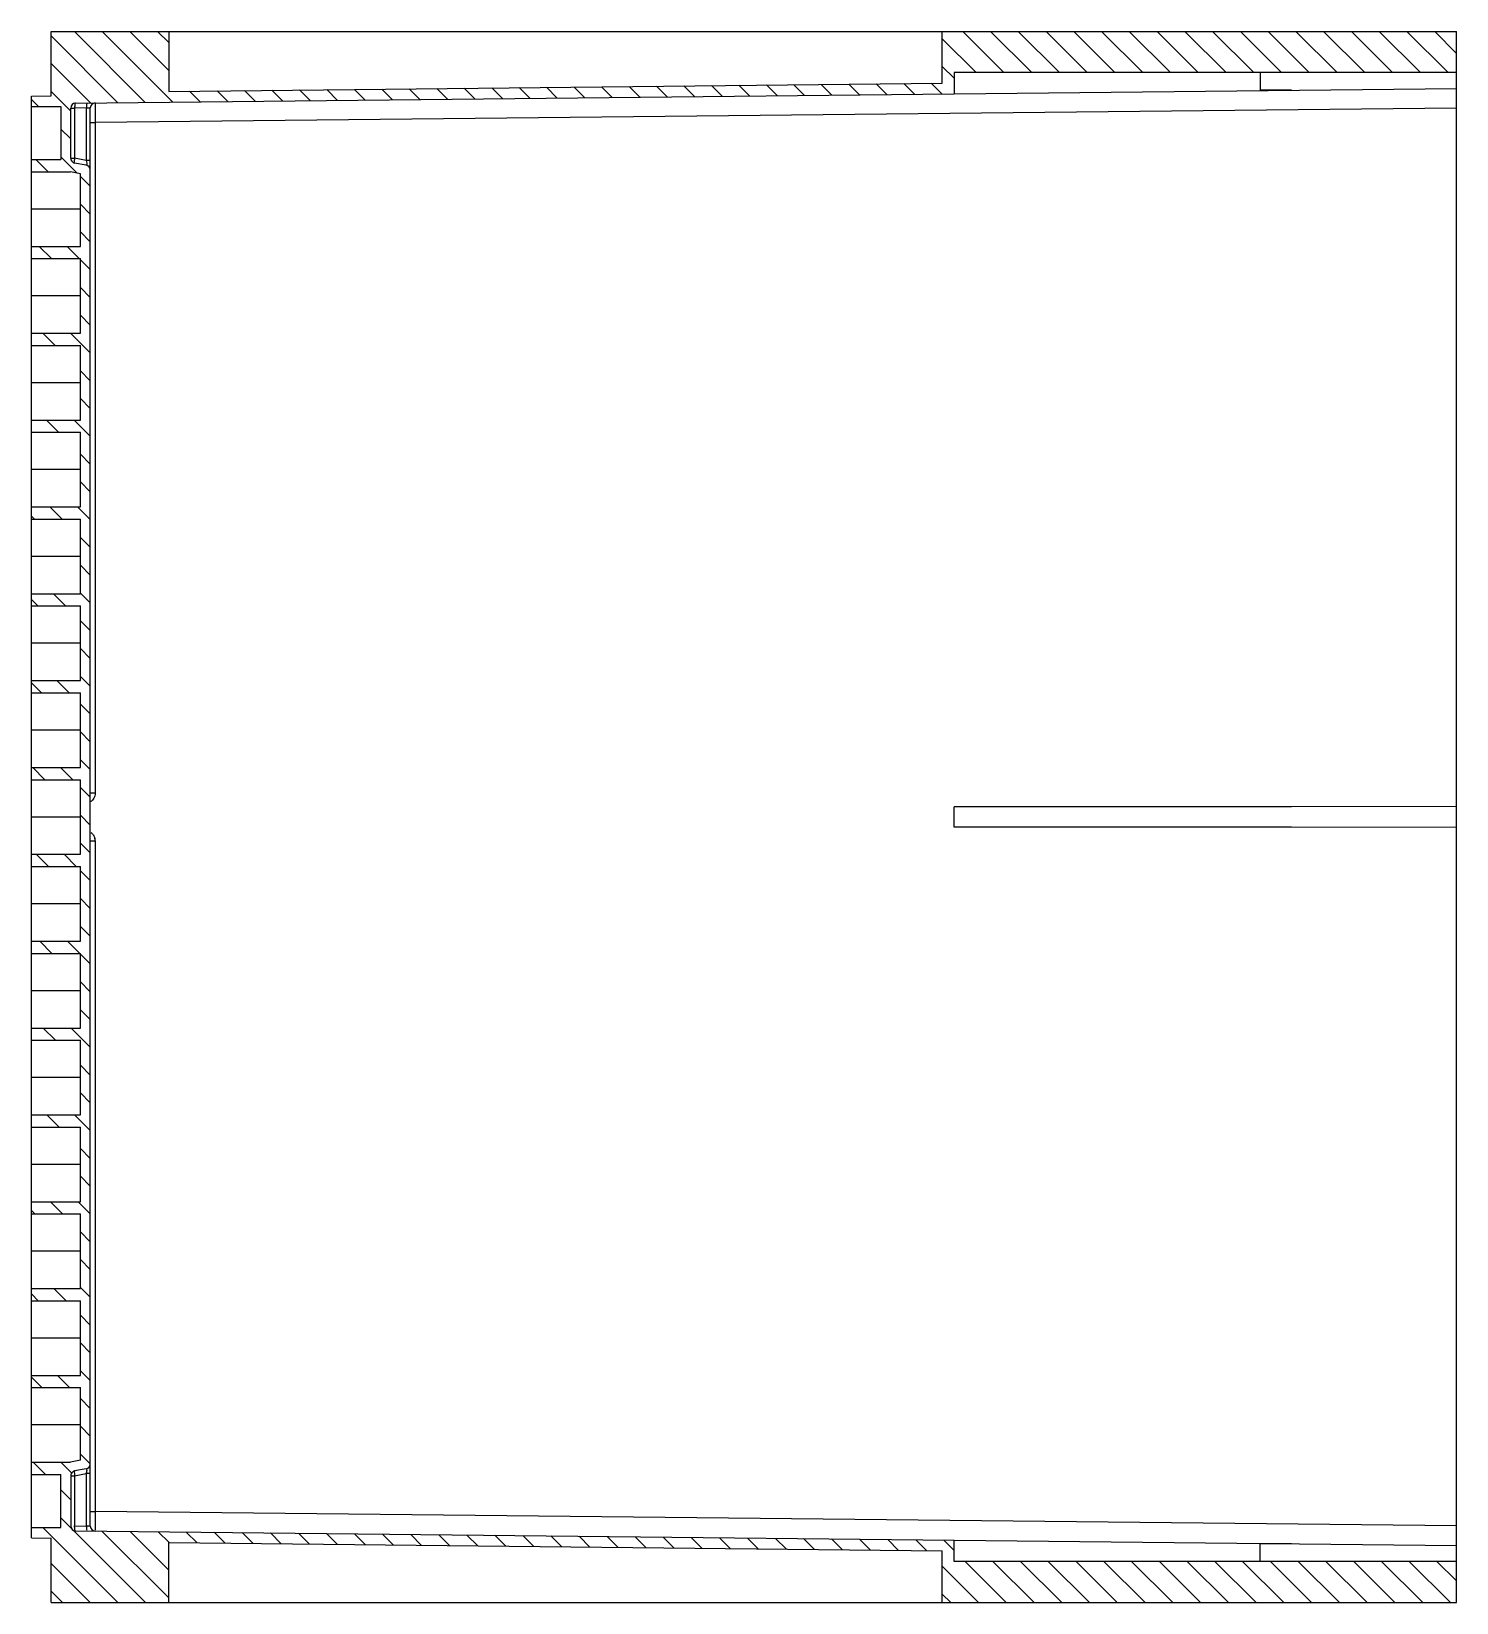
# Model space of a CAD drawing. Header units: millimetres. Extents: x 755 to 4153, y -2461 to -370.
# Drawn here: x 2140.3 to 2503.3, y -1553.9 to -1153.9 of the extents above; entities that cross this region are included whole.
import ezdxf

# ---------------------------------------------------------------- set-up
doc = ezdxf.new("R2010")
doc.units = ezdxf.units.MM

msp = doc.modelspace()

# ---------------------------------------------------------------- hatches: boundary and pattern name
at = {"linetype": 'Continuous'}
h = msp.add_hatch(dxfattribs=at)
h.set_pattern_fill('B', color=2, scale=5, angle=-45.00000000000001, style=0, pattern_type=0)
h.set_pattern_definition([(315, (2076.105291625258, -1630.365939182819), (3.5355339059, 3.535533905899999), [])])
edge = h.paths.add_edge_path()
edge.add_line((2175.284811653159, -1538.671894536718), (2372.284811653159, -1540.778964278918))
edge.add_line((2175.284811653159, -1553.929954883319), (2175.284811653159, -1538.671894536718))
edge.add_line((2145.284811653159, -1553.929954883319), (2175.284811653159, -1553.929954883319))
edge.add_line((2145.284811653159, -1553.929954883319), (2145.284811653159, -1537.495181980119))
edge.add_line((2140.284811653159, -1537.421000044719), (2145.284811653159, -1537.495181980119))
edge.add_line((2140.284811653159, -1537.421000044719), (2140.284811653159, -1534.806454883319))
edge.add_line((2140.284811653159, -1534.806454883319), (2147.784811653159, -1534.806454883319))
edge.add_line((2147.784811653159, -1534.806454883319), (2147.784811653159, -1521.318805163419))
edge.add_line((2140.284811653159, -1521.318805163419), (2147.784811653159, -1521.318805163419))
edge.add_line((2140.284811653159, -1521.318805163419), (2140.284811653159, -1518.207535326119))
edge.add_line((2140.284811653159, -1518.207535326119), (2150.209775715959, -1518.207535326119))
edge.add_line((2152.784811653159, -1517.706999044619), (2150.209775715959, -1518.207535326119))
edge.add_line((2152.784811653159, -1517.706999044619), (2152.784811653159, -1499.207733376219))
edge.add_line((2140.284811653159, -1499.207733376219), (2152.784811653159, -1499.207733376219))
edge.add_line((2140.284811653159, -1499.207733376219), (2140.284811653159, -1496.096463539019))
edge.add_line((2140.284811653159, -1496.096463539019), (2152.784811653159, -1496.096463539019))
edge.add_line((2152.784811653159, -1496.096463539019), (2152.784811653159, -1477.096661589019))
edge.add_line((2140.284811653159, -1477.096661589018), (2152.784811653159, -1477.096661589018))
edge.add_line((2140.284811653159, -1477.096661589018), (2140.284811653159, -1473.985391751818))
edge.add_line((2140.284811653159, -1473.985391751818), (2152.784811653159, -1473.985391751818))
edge.add_line((2152.784811653159, -1473.985391751818), (2152.784811653159, -1454.985589801919))
edge.add_line((2140.284811653159, -1454.985589801919), (2152.784811653159, -1454.985589801919))
edge.add_line((2140.284811653159, -1454.985589801919), (2140.284811653159, -1451.874319964719))
edge.add_line((2140.284811653159, -1451.874319964719), (2152.784811653159, -1451.874319964719))
edge.add_line((2152.784811653159, -1451.874319964719), (2152.784811653159, -1432.874518014719))
edge.add_line((2140.284811653159, -1432.874164099118), (2152.784811653159, -1432.874164099118))
edge.add_line((2140.284811653159, -1432.874164099118), (2140.284811653159, -1429.763248177518))
edge.add_line((2140.284811653159, -1429.763248177519), (2152.784811653159, -1429.763248177519))
edge.add_line((2152.784811653159, -1429.762894261919), (2152.784811653159, -1410.763446227618))
edge.add_line((2140.284811653159, -1410.763092312019), (2152.784811653159, -1410.763092312019))
edge.add_line((2140.284811653159, -1410.763092312019), (2140.284811653159, -1407.652176390418))
edge.add_line((2140.284811653159, -1407.652176390419), (2152.784811653159, -1407.652176390419))
edge.add_line((2152.784811653159, -1407.651822474819), (2152.784811653159, -1388.652374440418))
edge.add_line((2140.284811653159, -1388.652020524819), (2152.784811653159, -1388.652020524819))
edge.add_line((2140.284811653159, -1388.652020524819), (2140.284811653159, -1385.541104603219))
edge.add_line((2140.284811653159, -1385.541104603219), (2152.784811653159, -1385.541104603219))
edge.add_line((2152.784811653159, -1385.540750687619), (2152.784811653159, -1366.541302653319))
edge.add_line((2140.284811653159, -1366.540948737719), (2152.784811653159, -1366.540948737719))
edge.add_line((2140.284811653159, -1366.540948737719), (2140.284811653159, -1363.430032816119))
edge.add_line((2140.284811653159, -1363.430032816119), (2152.784811653159, -1363.430032816119))
edge.add_line((2152.784811653159, -1363.429678900419), (2152.784811653159, -1344.430230866119))
edge.add_line((2140.284811653159, -1344.429876950519), (2152.784811653159, -1344.429876950519))
edge.add_line((2140.284811653159, -1344.429876950519), (2140.284811653159, -1341.318961028919))
edge.add_line((2140.284811653159, -1341.318961028919), (2152.784811653159, -1341.318961028919))
edge.add_line((2152.784811653159, -1341.318607113319), (2152.784811653159, -1322.319159079018))
edge.add_line((2140.284811653159, -1322.318805163419), (2152.784811653159, -1322.318805163419))
edge.add_line((2140.284811653159, -1322.318805163419), (2140.284811653159, -1319.207889241718))
edge.add_line((2140.284811653159, -1319.207889241718), (2152.784811653159, -1319.207889241718))
edge.add_line((2152.784811653159, -1319.207535326119), (2152.784811653159, -1300.208087291819))
edge.add_line((2140.284811653159, -1300.207733376219), (2152.784811653159, -1300.207733376219))
edge.add_line((2140.284811653159, -1300.207733376219), (2140.284811653159, -1297.096817454619))
edge.add_line((2140.284811653159, -1297.096817454619), (2152.784811653159, -1297.096817454619))
edge.add_line((2152.784811653159, -1297.096463539019), (2152.784811653159, -1278.097015504719))
edge.add_line((2140.284811653159, -1278.096661589018), (2152.784811653159, -1278.096661589018))
edge.add_line((2140.284811653159, -1278.096661589018), (2140.284811653159, -1274.985745667418))
edge.add_line((2140.284811653159, -1274.985745667419), (2152.784811653159, -1274.985745667419))
edge.add_line((2152.784811653159, -1274.985391751818), (2152.784811653159, -1255.985589801919))
edge.add_line((2140.284811653159, -1255.985589801919), (2152.784811653159, -1255.985589801919))
edge.add_line((2140.284811653159, -1255.985589801919), (2140.284811653159, -1252.874319964719))
edge.add_line((2140.284811653159, -1252.874319964719), (2152.784811653159, -1252.874319964719))
edge.add_line((2152.784811653159, -1252.874319964719), (2152.784811653159, -1233.874518014719))
edge.add_line((2140.284811653159, -1233.874518014719), (2152.784811653159, -1233.874518014719))
edge.add_line((2140.284811653159, -1233.874518014719), (2140.284811653159, -1230.763248177519))
edge.add_line((2140.284811653159, -1230.763248177519), (2152.784811653159, -1230.763248177519))
edge.add_line((2152.784811653159, -1230.763248177519), (2152.784811653159, -1211.763446227619))
edge.add_line((2140.284811653159, -1211.763446227619), (2152.784811653159, -1211.763446227619))
edge.add_line((2140.284811653159, -1211.763446227619), (2140.284811653159, -1208.652176390419))
edge.add_line((2140.284811653159, -1208.652176390419), (2152.784811653159, -1208.652176390419))
edge.add_line((2152.784811653159, -1208.652176390419), (2152.784811653159, -1190.152910721919))
edge.add_line((2152.784811653159, -1190.152910721918), (2150.209775715959, -1189.652374440418))
edge.add_line((2140.284811653159, -1189.652374440419), (2150.209775715959, -1189.652374440419))
edge.add_line((2140.284811653159, -1189.652374440419), (2140.284811653159, -1186.54110460322))
edge.add_line((2140.284811653159, -1186.541104603219), (2147.784811653159, -1186.541104603219))
edge.add_line((2147.784811653159, -1173.053454883319), (2147.784811653159, -1186.54110460322))
edge.add_line((2140.284811653159, -1173.053454883319), (2147.784811653159, -1173.053454883319))
edge.add_line((2140.284811653159, -1170.438909721819), (2140.284811653159, -1173.053454883319))
edge.add_line((2140.284811653159, -1170.438909721819), (2145.284811653159, -1170.364727786419))
edge.add_line((2145.284811653159, -1170.364727786419), (2145.284811653159, -1153.92995488332))
edge.add_line((2145.284811653159, -1153.929954883319), (2175.284811653159, -1153.929954883319))
edge.add_line((2175.284811653159, -1153.929954883319), (2175.284811653159, -1169.188015229919))
edge.add_line((2175.284811653159, -1169.188015229919), (2372.284811653159, -1167.080945487719))
edge.add_line((2372.284811653159, -1167.080945487719), (2372.284811653159, -1153.929954883319))
edge.add_line((2372.284811653159, -1153.929954883319), (2503.284811653159, -1153.929954883319))
edge.add_line((2503.284811653159, -1164.429954883319), (2503.284811653159, -1153.929954883319))
edge.add_line((2503.284811653159, -1164.429954883319), (2375.284811653159, -1164.429954883319))
edge.add_line((2375.284811653159, -1164.429954883319), (2375.284811653159, -1169.799015426519))
edge.add_line((2151.521728660959, -1172.192337363519), (2375.284811653159, -1169.799015426519))
edge.add_arc((2151.535097628159, -1173.442265869819), 1.25, 90.61279999999998, 180)
edge.add_line((2150.285097628159, -1186.203297663719), (2150.285097628159, -1173.442265869819))
edge.add_arc((2151.535097628159, -1186.203297663719), 1.25, 180, 259)
edge.add_line((2154.273322897359, -1188.008950606719), (2151.296586383959, -1187.430331643019))
edge.add_arc((2154.034811653159, -1189.235984586119), 1.25, -1.272221872585407e-14, 78.99999999999999)
edge.add_line((2155.284811653159, -1518.623925180519), (2155.284811653159, -1189.235984586119))
edge.add_arc((2154.034811653159, -1518.623925180519), 1.25, -79.00000000000001, -1.272221872585407e-14)
edge.add_line((2154.273322897359, -1519.850959159819), (2151.296586383959, -1520.429578123519))
edge.add_arc((2151.535097628159, -1521.656612102819), 1.25, 101, 180)
edge.add_line((2150.285097628159, -1521.656612102819), (2150.285097628159, -1534.417643896819))
edge.add_arc((2151.535097628159, -1534.417643896819), 1.25, 180, 269.3872)
edge.add_line((2151.521728660959, -1535.667572403019), (2375.284811653159, -1538.060894340119))
edge.add_line((2375.284811653159, -1543.429954883319), (2375.284811653159, -1538.060894340118))
edge.add_line((2503.284811653159, -1543.429954883319), (2375.284811653159, -1543.429954883319))
edge.add_line((2503.284811653159, -1553.929954883319), (2503.284811653159, -1543.429954883319))
edge.add_line((2372.284811653159, -1553.929954883319), (2503.284811653159, -1553.929954883319))
edge.add_line((2372.284811653159, -1553.929954883319), (2372.284811653159, -1540.778964278918))

# ---------------------------------------------------------------- linework, layer by layer
at = {"color": 7, "linetype": 'Continuous'}
for p, q in [((2145.284811653159, -1153.929954883319), (2503.284811653159, -1153.929954883319)), ((2145.284811653159, -1170.364727786419), (2145.284811653159, -1153.929954883319)), ((2175.284811653159, -1153.929954883319), (2175.284811653159, -1169.188015229919)), ((2372.284811653159, -1167.080945487719), (2372.284811653159, -1153.929954883319)), ((2503.284811653159, -1553.929954883319), (2503.284811653159, -1153.929954883319)), ((2175.284811653159, -1169.188015229919), (2372.284811653159, -1167.080945487719)), ((2503.284811653159, -1164.429954883319), (2375.284811653159, -1164.429954883319)), ((2375.284811653159, -1164.429954883319), (2375.284811653159, -1169.799015426519)), ((2453.284811653159, -1164.429954883319), (2453.284811653159, -1168.879954883319)), ((2140.284811653159, -1170.438909721819), (2145.284811653159, -1170.364727786419)), ((2140.284811653159, -1537.421000044719), (2140.284811653159, -1170.438909721819)), ((2151.521728660959, -1172.192337363519), (2503.284811653159, -1168.429954883319)), ((2461.212165350458, -1168.879954883319), (2453.284811653159, -1168.879954883319)), ((2140.284811653159, -1173.053454883319), (2147.784811653159, -1173.053454883319)), ((2147.784811653159, -1173.053454883319), (2147.784811653159, -1186.541104603219)), ((2150.285097628159, -1173.442265869819), (2151.296586383958, -1173.442265869819)), ((2150.285097628159, -1186.203297663719), (2150.285097628159, -1173.442265869819)), ((2154.273322897359, -1173.410427334519), (2151.296586383958, -1173.442265869819)), ((2151.296586383958, -1173.442265869819), (2151.296586383958, -1186.203297663719)), ((2154.273322897359, -1173.410427334519), (2155.251090496258, -1173.389511793919)), ((2154.273322897359, -1173.410427334519), (2154.273322897359, -1186.781916627419)), ((2155.284811653159, -1534.471119765519), (2155.284811653159, -1173.388790001019)), ((2503.284811653159, -1173.429668908219), (2156.521442685958, -1177.138575519719)), ((2155.284811653159, -1177.138575519719), (2156.521442685958, -1177.138575519719)), ((2156.521442685958, -1177.138575519719), (2156.521442685958, -1347.899534401019)), ((2140.284811653159, -1186.541104603219), (2147.784811653159, -1186.541104603219)), ((2150.285097628159, -1186.203297663719), (2151.296586383958, -1186.203297663719)), ((2154.273322897359, -1186.781916627419), (2151.296586383958, -1186.203297663719)), ((2154.273322897359, -1188.008950606719), (2151.296586383958, -1187.430331643019)), ((2155.284811653159, -1186.781916627419), (2154.273322897359, -1186.781916627419)), ((2140.284811653159, -1189.652374440419), (2150.209775715959, -1189.652374440419)), ((2152.784811653159, -1190.152910721918), (2150.209775715959, -1189.652374440419)), ((2152.784811653159, -1208.652176390419), (2152.784811653159, -1190.152910721918)), ((2152.784811653159, -1199.152275415418), (2140.284811653159, -1199.152275415418)), ((2140.284811653159, -1208.652176390419), (2152.784811653159, -1208.652176390419)), ((2140.284811653159, -1211.763446227619), (2152.784811653159, -1211.763446227619)), ((2152.784811653159, -1230.763248177519), (2152.784811653159, -1211.763446227619)), ((2152.784811653159, -1221.263347202519), (2140.284811653159, -1221.263347202519)), ((2140.284811653159, -1230.763248177519), (2152.784811653159, -1230.763248177519)), ((2140.284811653159, -1233.874518014719), (2152.784811653159, -1233.874518014719)), ((2152.784811653159, -1252.874319964719), (2152.784811653159, -1233.874518014719)), ((2152.784811653159, -1243.374418989719), (2140.284811653159, -1243.374418989719)), ((2140.284811653159, -1252.874319964719), (2152.784811653159, -1252.874319964719)), ((2140.284811653159, -1255.985589801919), (2152.784811653159, -1255.985589801919)), ((2152.784811653159, -1274.985391751818), (2152.784811653159, -1255.985589801919)), ((2152.784811653159, -1265.485667734719), (2140.284811653159, -1265.485667734719)), ((2140.284811653159, -1274.985745667419), (2152.784811653159, -1274.985745667419)), ((2140.284811653159, -1278.096661589018), (2152.784811653159, -1278.096661589018)), ((2152.784811653159, -1297.096463539019), (2152.784811653159, -1278.097015504719)), ((2152.784811653159, -1287.596739521819), (2140.284811653159, -1287.596739521819)), ((2140.284811653159, -1297.096817454619), (2152.784811653159, -1297.096817454619)), ((2140.284811653159, -1300.207733376219), (2152.784811653159, -1300.207733376219)), ((2152.784811653159, -1319.207535326119), (2152.784811653159, -1300.208087291819)), ((2152.784811653159, -1309.707811309018), (2140.284811653159, -1309.707811309018)), ((2140.284811653159, -1319.207889241718), (2152.784811653159, -1319.207889241718)), ((2140.284811653159, -1322.318805163419), (2152.784811653159, -1322.318805163419)), ((2152.784811653159, -1341.318607113319), (2152.784811653159, -1322.319159079018)), ((2152.784811653159, -1331.818883096119), (2140.284811653159, -1331.818883096119)), ((2140.284811653159, -1341.318961028919), (2152.784811653159, -1341.318961028919)), ((2140.284811653159, -1344.429876950519), (2152.784811653159, -1344.429876950519)), ((2152.784811653159, -1363.429678900419), (2152.784811653159, -1344.430230866119)), ((2156.521442685958, -1347.899534401019), (2155.284811653159, -1347.899534401019)), ((2461.212165350458, -1351.329954883319), (2375.284811653159, -1351.329954883319)), ((2375.284811653159, -1356.529954883319), (2375.284811653159, -1351.329954883319)), ((2503.284811653159, -1351.228831287819), (2461.212165350458, -1351.329954883319)), ((2152.784811653159, -1353.929954883319), (2140.284811653159, -1353.929954883319)), ((2155.450058579059, -1359.960375365618), (2156.521441661558, -1359.960375365618)), ((2156.521441661558, -1359.960366605119), (2156.521442685958, -1530.721334246819)), ((2461.212165350458, -1356.529954883319), (2375.284811653159, -1356.529954883319)), ((2503.284811653159, -1356.631078478819), (2461.212165350458, -1356.529954883319)), ((2140.284811653159, -1363.430032816119), (2152.784811653159, -1363.430032816119)), ((2140.284811653159, -1366.540948737719), (2152.784811653159, -1366.540948737719)), ((2152.784811653159, -1385.540750687619), (2152.784811653159, -1366.541302653319)), ((2152.784811653159, -1376.041026670419), (2140.284811653159, -1376.041026670419)), ((2140.284811653159, -1385.541104603219), (2152.784811653159, -1385.541104603219)), ((2140.284811653159, -1388.652020524819), (2152.784811653159, -1388.652020524819)), ((2152.784811653159, -1407.651822474819), (2152.784811653159, -1388.652374440419)), ((2152.784811653159, -1398.152098457619), (2140.284811653159, -1398.152098457619)), ((2140.284811653159, -1407.652176390419), (2152.784811653159, -1407.652176390419)), ((2140.284811653159, -1410.763092312019), (2152.784811653159, -1410.763092312019)), ((2152.784811653159, -1429.762894261919), (2152.784811653159, -1410.763446227619)), ((2152.784811653159, -1420.263170244719), (2140.284811653159, -1420.263170244719)), ((2140.284811653159, -1429.763248177519), (2152.784811653159, -1429.763248177519)), ((2140.284811653159, -1432.874164099118), (2152.784811653159, -1432.874164099118)), ((2152.784811653159, -1451.874319964719), (2152.784811653159, -1432.874518014719)), ((2152.784811653159, -1442.374242031919), (2140.284811653159, -1442.374242031919)), ((2140.284811653159, -1451.874319964719), (2152.784811653159, -1451.874319964719)), ((2140.284811653159, -1454.985589801919), (2152.784811653159, -1454.985589801919)), ((2152.784811653159, -1473.985391751818), (2152.784811653159, -1454.985589801919)), ((2152.784811653159, -1464.48549077692), (2140.284811653159, -1464.48549077692)), ((2140.284811653159, -1473.985391751818), (2152.784811653159, -1473.985391751818)), ((2140.284811653159, -1477.096661589018), (2152.784811653159, -1477.096661589018)), ((2152.784811653159, -1496.096463539019), (2152.784811653159, -1477.096661589018)), ((2152.784811653159, -1486.596562564019), (2140.284811653159, -1486.596562564019)), ((2140.284811653159, -1496.096463539019), (2152.784811653159, -1496.096463539019)), ((2140.284811653159, -1499.207733376219), (2152.784811653159, -1499.207733376219)), ((2152.784811653159, -1517.706999044619), (2152.784811653159, -1499.207733376219)), ((2152.784811653159, -1508.707634351219), (2140.284811653159, -1508.707634351219)), ((2140.284811653159, -1518.207535326119), (2150.209775715959, -1518.207535326119)), ((2152.784811653159, -1517.706999044619), (2150.209775715959, -1518.207535326119)), ((2154.273322897359, -1519.850959159819), (2151.296586383958, -1520.429578123519)), ((2140.284811653159, -1521.318805163419), (2147.784811653159, -1521.318805163419)), ((2147.784811653159, -1534.806454883319), (2147.784811653159, -1521.318805163419)), ((2150.285097628159, -1521.656612102819), (2150.285097628159, -1534.417643896819)), ((2150.285097628159, -1521.656612102819), (2151.296586383958, -1521.656612102819)), ((2151.296586383958, -1521.656612102819), (2154.273322897359, -1521.077993139119)), ((2151.296586383958, -1521.656612102819), (2151.296586383958, -1534.417643896819)), ((2154.273322897359, -1521.077993139119), (2154.273322897358, -1534.449482432019)), ((2155.284811653159, -1521.077993139119), (2154.273322897359, -1521.077993139119)), ((2155.284811653159, -1530.721334246819), (2156.521442685958, -1530.721334246819)), ((2503.284811653159, -1534.430240858319), (2156.521442685958, -1530.721334246819)), ((2140.284811653159, -1534.806454883319), (2147.784811653159, -1534.806454883319)), ((2151.296586383958, -1534.417643896819), (2154.273322897358, -1534.449482432019)), ((2151.521728660959, -1535.667572403019), (2503.284811653159, -1539.429954883319)), ((2154.449114702858, -1534.453243239219), (2154.273322897358, -1534.449482432019)), ((2155.284811653159, -1534.471119765519), (2154.449114702858, -1534.453243239219)), ((2140.284811653159, -1537.421000044719), (2145.284811653159, -1537.495181980119)), ((2145.284811653159, -1553.929954883319), (2145.284811653159, -1537.495181980119)), ((2175.284811653159, -1553.929954883319), (2175.284811653159, -1538.671894536718)), ((2175.284811653159, -1538.671894536718), (2372.284811653159, -1540.778964278918)), ((2375.284811653159, -1543.429954883319), (2375.284811653159, -1538.060894340119)), ((2461.212165350458, -1538.979954883319), (2453.284811653159, -1538.979954883319)), ((2453.284811653159, -1543.429954883319), (2453.284811653159, -1538.979954883319)), ((2372.284811653159, -1553.929954883319), (2372.284811653159, -1540.778964278918)), ((2503.284811653159, -1543.429954883319), (2375.284811653159, -1543.429954883319)), ((2145.284811653159, -1553.929954883319), (2503.284811653159, -1553.929954883319))]:
    msp.add_line(p, q, dxfattribs=at)
for centre, radius, start, end in [((2151.535097628159, -1173.442265869819), 1.25, 90.61279999994468, 180), ((2156.534811653159, -1173.389101712819), 1.25, 90.61280000004889, 179.9857121866777), ((2151.535097628159, -1186.203297663719), 1.25, 180, 259.0000000000421), ((2154.034811653159, -1189.235984586119), 1.25, 0, 79.00000000004216), ((2154.010513304858, -1359.971376817819), 2.5153138633, 36.15611019407819, 54.2249822769482), ((2154.010421530059, -1359.961664043419), 2.5110204667, 0.02960459400709896, 13.30934121849656), ((2154.034811653159, -1518.623925180519), 1.25, 280.9999999999578, 0), ((2151.535097628159, -1521.656612102819), 1.25, 100.9999999999578, 180), ((2157.615936550059, -1520.473138360819), 6.429214308200001, 189.351934805071, 190.6073538071726), ((2146.353872823159, -1519.696583433119), 8.0390286885, 350.1053050707835, 351.9264611860715), ((2151.535097628159, -1534.417643896819), 1.25, 180, 269.3872000000553), ((2156.534811653159, -1534.471119765519), 1.25, 180, 269.3871019900511)]:
    msp.add_arc(centre, radius, start, end, dxfattribs=at)
for points, knots in [([(2151.521728660959, -1172.192337363519), (2151.477871453058, -1172.192806450819), (2151.396548412358, -1172.347602887618), (2151.347128166159, -1172.592217610519), (2151.300909625159, -1172.990661256618), (2151.294946555359, -1173.283157649818), (2151.296586383958, -1173.442265869819)], [0, 0, 0, 0, 0.1013292308, 0.3176128508, 0.6323922935, 1, 1, 1, 1]), ([(2154.498465174359, -1172.160498828319), (2154.454578189559, -1172.160968234119), (2154.373313553659, -1172.315884685019), (2154.323811798358, -1172.560449992418), (2154.277655301858, -1172.958886970919), (2154.271683233059, -1173.251335058619), (2154.273322897359, -1173.410427334519)], [0, 0, 0, 0, 0.1013991866, 0.3176989454, 0.6324249328, 1, 1, 1, 1]), ([(2156.521442685958, -1172.138861494819), (2156.509918864059, -1172.137725531919), (2156.534429879659, -1172.214570845019), (2156.508935570158, -1172.288092239219), (2156.521766939359, -1172.474851033219), (2156.515038734859, -1172.702458347919), (2156.516769954458, -1173.001501235419), (2156.515327340859, -1173.505550576719), (2156.515924885958, -1173.912226083518), (2156.516135895858, -1174.199889186519)], [0, 0, 0, 0, 0.0168548329, 0.06707504019999999, 0.1499846766, 0.2644920602, 0.4088720532, 0.5812909558, 1, 1, 1, 1]), ([(2156.516135895858, -1174.199889186519), (2156.516215678559, -1174.308654291219), (2156.516633901859, -1174.773234151219), (2156.517324274859, -1175.237813745019), (2156.517966741959, -1175.593628073719)], [0, 0, 0, 0, 0.2341149509, 1, 1, 1, 1]), ([(2156.517966741959, -1175.593628073719), (2156.518194471859, -1175.719750626619), (2156.519185137358, -1176.234733470319), (2156.520401547858, -1176.74971587752), (2156.521442685958, -1177.138575519719)], [0, 0, 0, 0, 0.2449062667, 1, 1, 1, 1]), ([(2151.296586383958, -1186.203297663719), (2151.259364335659, -1186.402023734418), (2151.211297145459, -1186.749484587219), (2151.194973122359, -1187.103666355219), (2151.214544575659, -1187.251429123119)], [0, 0, 0, 0, 0.5756311697, 1, 1, 1, 1]), ([(2154.273310096459, -1186.781914139219), (2154.315168306359, -1187.022751752719), (2154.362340318959, -1187.358361415018), (2154.368408683658, -1187.750886516719), (2154.354308326859, -1187.903221159419), (2154.333253129858, -1187.956925403719)], [0, 0, 0, 0, 0.6199703727, 0.8537010569, 1, 1, 1, 1]), ([(2154.317156325958, -1519.872136668519), (2154.340951743658, -1519.904941077319), (2154.361755487259, -1520.020002212719), (2154.374229092959, -1520.336309927518), (2154.342470558859, -1520.618406334519), (2154.313223685459, -1520.825616694019)], [0, 0, 0, 0, 0.126412686, 0.3472413659, 1, 1, 1, 1]), ([(2151.296586383958, -1520.429578123519), (2151.259668128559, -1520.436754305419), (2151.209050587058, -1520.572483879419), (2151.194776098659, -1520.917659056119), (2151.230697555258, -1521.266062184119), (2151.272174035659, -1521.517874586018)], [0, 0, 0, 0, 0.1013314061, 0.3123945735, 1, 1, 1, 1]), ([(2156.521442685958, -1530.721334246819), (2156.520406221758, -1531.110227895519), (2156.519187365559, -1531.625254676419), (2156.518193415259, -1532.140281896219), (2156.517965064359, -1532.266414836119)], [0, 0, 0, 0, 0.7550946679, 1, 1, 1, 1]), ([(2151.521728660959, -1535.667572403019), (2151.477870939359, -1535.667103310318), (2151.396548503159, -1535.512304309319), (2151.347127465959, -1535.267689923618), (2151.300909366459, -1534.869246527919), (2151.294946562359, -1534.576751437819), (2151.296586383958, -1534.417643896819)], [0, 0, 0, 0, 0.1013304369, 0.317615551, 0.6323937928, 1, 1, 1, 1]), ([(2154.273322897358, -1534.449482432019), (2154.271176718758, -1534.657720451219), (2154.285450961958, -1535.020163131418), (2154.333834060959, -1535.383588408519), (2154.381150023959, -1535.531103263719)], [0, 0, 0, 0, 0.5734257745, 1, 1, 1, 1]), ([(2156.517965064359, -1532.266414836119), (2156.517320906059, -1532.622225161019), (2156.516127937259, -1533.692194395319), (2156.513994250059, -1534.762180944119), (2156.517966741959, -1535.476331897919)], [0, 0, 0, 0, 0.332541978, 1, 1, 1, 1])]:
    msp.add_open_spline(points, degree=3, knots=knots, dxfattribs=at)
for points in [[(2156.521442685958, -1347.899534401019), (2156.521402115559, -1348.319086718019), (2156.409059666759, -1348.751298260519), (2156.204599777659, -1349.117659151018)], [(2156.204599777659, -1349.117659151018), (2155.991645259759, -1349.499241118819), (2155.664765216459, -1349.833523950018), (2155.288025985459, -1350.054933021019)], [(2156.041409139559, -1358.487373468819), (2156.235177201859, -1358.753111224019), (2156.378182247059, -1359.063583583819), (2156.453999386158, -1359.383606048519)]]:
    msp.add_open_spline(points, degree=3, dxfattribs=at)

doc.saveas('drawing.dxf')
